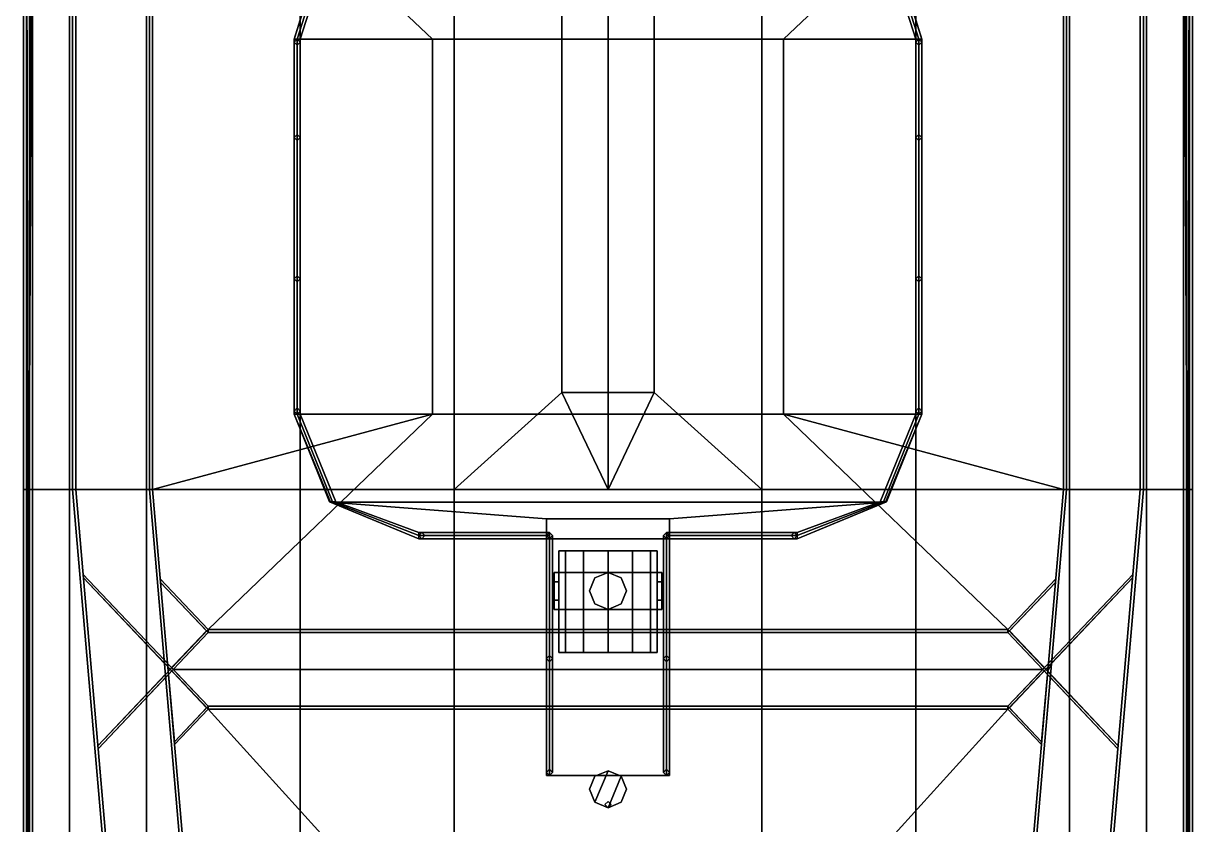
# Model space of a CAD drawing. Header units: millimetres. Extents: x -4 to 4, y -29 to 80.
# Drawn here: x -3.8 to 3.8, y 9.36 to 14.57 of the extents above; entities that cross this region are included whole.
import ezdxf

# ---------------------------------------------------------------- set-up
doc = ezdxf.new("R2010")
doc.units = ezdxf.units.MM
for name, color, linetype in [('deck', 2, 'Continuous'), ('railings', 6, 'Continuous'), ('rails', 5, 'Continuous'), ('superstructure', 3, 'Continuous')]:
    doc.layers.add(name, color=color, linetype=linetype)

msp = doc.modelspace()

# ---------------------------------------------------------------- linework, layer by layer
for points in [[(0, 24.93, -2.36), (0, 11.54, -2.36), (-0.3, 12.17, -2.28), (-0.3, 24.93, -2.28)], [(-0.3, 24.93, -2.28), (-0.3, 12.17, -2.28), (-0.3, 12.17, -2.28), (-0.3, 16.19, -1.42)], [(0.3, 24.93, -2.28), (0.3, 12.17, -2.28), (0, 11.54, -2.36), (0, 24.93, -2.36)], [(0.3, 12.17, -2.28), (0.3, 12.17, -2.28), (0.3, 24.93, -2.28), (0.3, 16.19, -1.42)], [(-3.78, 16.19, 1), (-3.8, 16.19), (-3.8, 11.54), (-3.78, 11.54, 1)], [(-3.8, 16.19), (-3.8, 16.19, -0.41), (-3.8, 11.54, -0.91), (-3.8, 11.54)], [(-3.8, 16.19, -0.41), (-3.5, 16.19, -0.84), (-3.5, 11.54, -1.75), (-3.8, 11.54, -0.91)], [(-3.7715, 11.67, 1.1301), (-3.78, 16.19, 1), (-3.78, 11.54, 1), (-3.7715, 11.54, 1.1301)], [(-3.74, 16.19, 1.61), (-3.78, 16.19, 1), (-3.7715, 11.76, 1.1301), (-3.762, 11.76, 1.2751)], [(-3.78, 16.19, 1), (-3.78, 16.19, 1), (-3.7715, 11.67, 1.1301), (-3.7715, 11.76, 1.1301)], [(-3.74, 16.19, 1.61), (-3.762, 11.67, 1.2751), (-3.762, 11.54, 1.2751), (-3.74, 11.54, 1.61)], [(-3.74, 16.19, 1.61), (-3.74, 16.19, 1.61), (-3.762, 11.76, 1.2751), (-3.762, 11.67, 1.2751)], [(-3.74, 16.19, 1.69), (-3.76, 16.19, 1.67), (-3.76, 11.54, 1.67), (-3.74, 11.54, 1.69)], [(-3.76, 16.19, 1.67), (-3.76, 16.19, 1.63), (-3.76, 11.54, 1.63), (-3.76, 11.54, 1.67)], [(-3.76, 16.19, 1.63), (-3.74, 16.19, 1.61), (-3.74, 11.54, 1.61), (-3.76, 11.54, 1.63)], [(-3.5, 16.19, -0.84), (-3, 16.19, -1.13), (-3, 11.54, -2.15), (-3.5, 11.54, -1.75)], [(-3, 16.19, -1.13), (-2, 16.19, -1.31), (-2, 11.54, -2.33), (-3, 11.54, -2.15)], [(-2, 16.19, -1.31), (-1, 16.19, -1.34), (-1, 11.54, -2.36), (-2, 11.54, -2.33)], [(-1, 16.19, -1.34), (-0.3, 16.19, -1.42), (-0.3, 12.17, -2.28), (-1, 11.54, -2.36)], [(0.3, 16.19, -1.42), (1, 16.19, -1.34), (1, 11.54, -2.36), (0.3, 12.17, -2.28)], [(1, 16.19, -1.34), (2, 16.19, -1.31), (2, 11.54, -2.33), (1, 11.54, -2.36)], [(2, 16.19, -1.31), (3, 16.19, -1.13), (3, 11.54, -2.15), (2, 11.54, -2.33)], [(3, 16.19, -1.13), (3.5, 16.19, -0.84), (3.5, 11.54, -1.75), (3, 11.54, -2.15)], [(3.5, 16.19, -0.84), (3.8, 16.19, -0.41), (3.8, 11.54, -0.91), (3.5, 11.54, -1.75)], [(3.762, 11.67, 1.2751), (3.74, 16.19, 1.61), (3.74, 11.54, 1.61), (3.762, 11.54, 1.2751)], [(3.74, 16.19, 1.61), (3.76, 16.19, 1.63), (3.76, 11.54, 1.63), (3.74, 11.54, 1.61)], [(3.76, 16.19, 1.67), (3.74, 16.19, 1.69), (3.74, 11.54, 1.69), (3.76, 11.54, 1.67)], [(3.74, 16.19, 1.61), (3.74, 16.19, 1.61), (3.762, 11.67, 1.2751), (3.762, 11.76, 1.2751)], [(3.78, 16.19, 1), (3.74, 16.19, 1.61), (3.762, 11.76, 1.2751), (3.7715, 11.76, 1.1301)], [(3.76, 16.19, 1.63), (3.76, 16.19, 1.67), (3.76, 11.54, 1.67), (3.76, 11.54, 1.63)], [(3.78, 16.19, 1), (3.7715, 11.67, 1.1301), (3.7715, 11.54, 1.1301), (3.78, 11.54, 1)], [(3.78, 16.19, 1), (3.78, 16.19, 1), (3.7715, 11.76, 1.1301), (3.7715, 11.67, 1.1301)], [(3.8, 16.19), (3.78, 16.19, 1), (3.78, 11.54, 1), (3.8, 11.54)], [(3.8, 16.19, -0.41), (3.8, 16.19), (3.8, 11.54), (3.8, 11.54, -0.91)], [(-0.3, 12.17, -2.28), (-0.3, 12.17, -2.28), (0, 11.54, -2.36), (-1, 11.54, -2.36)], [(-0.3, 12.17, -2.28), (-0.3, 12.17, -2.28), (0.3, 12.17, -2.28)], [(0.3, 12.17, -2.28), (0.3, 12.17, -2.28), (1, 11.54, -2.36), (0, 11.54, -2.36)], [(-3.762, 11.76, 1.2751), (-3.762, 11.76, 1.2751), (-3.78, 11.67, 1.23), (-3.762, 11.67, 1.2751)], [(-3.762, 11.76, 1.2751), (-3.7715, 11.76, 1.1301), (-3.78, 11.67, 1.16), (-3.78, 11.67, 1.23)], [(-3.7715, 11.76, 1.1301), (-3.7715, 11.76, 1.1301), (-3.7715, 11.67, 1.1301), (-3.78, 11.67, 1.16)], [(3.762, 11.76, 1.2751), (3.762, 11.76, 1.2751), (3.762, 11.67, 1.2751), (3.78, 11.67, 1.23)], [(3.7715, 11.76, 1.1301), (3.762, 11.76, 1.2751), (3.78, 11.67, 1.23), (3.78, 11.67, 1.16)], [(3.7715, 11.76, 1.1301), (3.7715, 11.76, 1.1301), (3.78, 11.67, 1.16), (3.7715, 11.67, 1.1301)], [(-3.762, 11.67, 1.2751), (-3.78, 11.67, 1.23), (-3.78, 11.54, 1.23), (-3.762, 11.54, 1.2751)], [(-3.78, 11.67, 1.23), (-3.78, 11.67, 1.16), (-3.78, 11.54, 1.16), (-3.78, 11.54, 1.23)], [(-3.78, 11.67, 1.16), (-3.7715, 11.67, 1.1301), (-3.7715, 11.54, 1.1301), (-3.78, 11.54, 1.16)], [(3.78, 11.67, 1.23), (3.762, 11.67, 1.2751), (3.762, 11.54, 1.2751), (3.78, 11.54, 1.23)], [(3.7715, 11.67, 1.1301), (3.78, 11.67, 1.16), (3.78, 11.54, 1.16), (3.7715, 11.54, 1.1301)], [(3.78, 11.67, 1.16), (3.78, 11.67, 1.23), (3.78, 11.54, 1.23), (3.78, 11.54, 1.16)], [(-3.8, 11.54, -0.91), (-3.5, 11.54, -1.75), (-3.5, 3.18, -1.75), (-3.8, 3.18, -0.91)], [(-3.8, 11.54), (-3.8, 11.54, -0.91), (-3.8, 3.18, -0.91), (-3.8, 3.18)], [(-3.78, 11.54, 1), (-3.8, 11.54), (-3.8, 3.18), (-3.78, 3.18, 1)], [(-3.762, 11.54, 1.2751), (-3.78, 11.54, 1.23), (-3.78, 3.18, 1.23), (-3.762, 3.18, 1.2751)], [(-3.7715, 11.54, 1.1301), (-3.78, 11.54, 1), (-3.78, 3.18, 1), (-3.7715, 3.18, 1.1301)], [(-3.78, 11.54, 1.16), (-3.7715, 11.54, 1.1301), (-3.7715, 3.18, 1.1301), (-3.78, 3.18, 1.16)], [(-3.78, 11.54, 1.23), (-3.78, 11.54, 1.16), (-3.78, 3.18, 1.16), (-3.78, 3.18, 1.23)], [(-3.74, 11.54, 1.61), (-3.762, 11.54, 1.2751), (-3.762, 3.18, 1.2751), (-3.74, 3.18, 1.61)], [(-3.76, 11.54, 1.63), (-3.74, 11.54, 1.61), (-3.74, 3.18, 1.61), (-3.76, 3.18, 1.63)], [(-3.76, 11.54, 1.67), (-3.76, 11.54, 1.63), (-3.76, 3.18, 1.63), (-3.76, 3.18, 1.67)], [(-3.74, 11.54, 1.69), (-3.76, 11.54, 1.67), (-3.76, 3.18, 1.67), (-3.74, 3.18, 1.69)], [(-3.5, 11.54, -1.75), (-3, 11.54, -2.15), (-3, 3.18, -2.15), (-3.5, 3.18, -1.75)], [(-3, 11.54, -2.15), (-2, 11.54, -2.33), (-2, 3.18, -2.33), (-3, 3.18, -2.15)], [(-2, 11.54, -2.33), (-1, 11.54, -2.36), (-1, 3.18, -2.36), (-2, 3.18, -2.33)], [(-1, 11.54, -2.36), (1, 11.54, -2.36), (1, 3.18, -2.36), (-1, 3.18, -2.36)], [(1, 11.54, -2.36), (2, 11.54, -2.33), (2, 3.18, -2.33), (1, 3.18, -2.36)], [(2, 11.54, -2.33), (3, 11.54, -2.15), (3, 3.18, -2.15), (2, 3.18, -2.33)], [(3, 11.54, -2.15), (3.5, 11.54, -1.75), (3.5, 3.18, -1.75), (3, 3.18, -2.15)], [(3.5, 11.54, -1.75), (3.8, 11.54, -0.91), (3.8, 3.18, -0.91), (3.5, 3.18, -1.75)], [(3.76, 11.54, 1.67), (3.74, 11.54, 1.69), (3.74, 3.18, 1.69), (3.76, 3.18, 1.67)], [(3.74, 11.54, 1.61), (3.76, 11.54, 1.63), (3.76, 3.18, 1.63), (3.74, 3.18, 1.61)], [(3.762, 11.54, 1.2751), (3.74, 11.54, 1.61), (3.74, 3.18, 1.61), (3.762, 3.18, 1.2751)], [(3.76, 11.54, 1.63), (3.76, 11.54, 1.67), (3.76, 3.18, 1.67), (3.76, 3.18, 1.63)], [(3.78, 11.54, 1.23), (3.762, 11.54, 1.2751), (3.762, 3.18, 1.2751), (3.78, 3.18, 1.23)], [(3.7715, 11.54, 1.1301), (3.78, 11.54, 1.16), (3.78, 3.18, 1.16), (3.7715, 3.18, 1.1301)], [(3.78, 11.54, 1), (3.7715, 11.54, 1.1301), (3.7715, 3.18, 1.1301), (3.78, 3.18, 1)], [(3.78, 11.54, 1.16), (3.78, 11.54, 1.23), (3.78, 3.18, 1.23), (3.78, 3.18, 1.16)], [(3.8, 11.54), (3.78, 11.54, 1), (3.78, 3.18, 1), (3.8, 3.18)], [(3.8, 11.54, -0.91), (3.8, 11.54), (3.8, 3.18), (3.8, 3.18, -0.91)]]:
    msp.add_3dface(points)
at = {"layer": 'deck'}
for points in [[(-3.74, 16.19, 1.69), (-3.74, 11.54, 1.69), (-3.48, 11.54, 1.69), (-3.48, 16.19, 1.69)], [(-3.46, 16.19, 1.69), (-3.46, 11.54, 1.69), (-2.98, 11.54, 1.69), (-2.98, 16.19, 1.69)], [(-2.96, 16.19, 1.69), (-2.96, 11.54, 1.69), (-1.14, 12.03, 1.69), (-1.14, 14.47, 1.69)], [(-2.96, 16.19, 1.69), (-1.14, 14.47, 1.69), (1.14, 14.47, 1.69), (2.96, 16.19, 1.69)], [(1.14, 14.47, 1.69), (1.14, 12.03, 1.69), (2.96, 11.54, 1.69), (2.96, 16.19, 1.69)], [(2.98, 16.19, 1.69), (2.98, 11.54, 1.69), (3.46, 11.54, 1.69), (3.46, 16.19, 1.69)], [(3.48, 16.19, 1.69), (3.48, 11.54, 1.69), (3.74, 11.54, 1.69), (3.74, 16.19, 1.69)], [(-2.96, 11.54, 1.69), (-2.9099, 10.9579, 1.69), (-2.6, 10.63, 1.69), (-1.14, 12.03, 1.69)], [(-1.14, 12.03, 1.69), (-2.6, 10.63, 1.69), (2.6, 10.63, 1.69), (1.14, 12.03, 1.69)], [(1.14, 12.03, 1.69), (2.6, 10.63, 1.69), (2.9099, 10.9579, 1.69), (2.96, 11.54, 1.69)], [(-3.74, 11.54, 1.69), (-3.74, 3.18, 1.69), (-2.76, 3.18, 1.69), (-3.48, 11.54, 1.69)], [(-3.46, 11.54, 1.69), (-3.4126, 10.9899, 1.69), (-2.8845, 10.431, 1.69), (-2.98, 11.54, 1.69)], [(3.48, 11.54, 1.69), (2.76, 3.18, 1.69), (3.74, 3.18, 1.69), (3.74, 11.54, 1.69)], [(2.98, 11.54, 1.69), (2.8845, 10.431, 1.69), (3.4126, 10.9899, 1.69), (3.46, 11.54, 1.69)], [(-3.4106, 10.9667, 1.69), (-3.3164, 9.8729, 1.69), (-2.8765, 10.3378, 1.69), (-2.8826, 10.4086, 1.69)], [(2.8826, 10.4086, 1.69), (2.8581, 10.3572, 1.71), (3.3164, 9.8729, 1.69), (3.4106, 10.9667, 1.69)], [(-2.9079, 10.9354, 1.69), (-2.8581, 10.3572, 1.69), (-2.6095, 10.62, 1.69)], [(2.6095, 10.62, 1.69), (2.8581, 10.3572, 1.69), (2.9079, 10.9354, 1.69)], [(-2.6, 10.61, 1.69), (-2.8268, 10.37, 1.69), (2.8268, 10.37, 1.69), (2.6, 10.61, 1.69)], [(-2.8606, 10.3854, 1.69), (-2.8187, 9.8989, 1.69), (-2.6095, 10.12, 1.69)], [(-2.8268, 10.37, 1.69), (-2.6, 10.13, 1.69), (2.6, 10.13, 1.69), (2.8268, 10.37, 1.69)], [(2.6095, 10.12, 1.69), (2.8187, 9.8989, 1.69), (2.8606, 10.3854, 1.69)], [(-3.3148, 9.8537, 1.69), (-2.74, 3.18, 1.69), (-2.26, 3.18, 1.69), (-2.8749, 10.3192, 1.69)], [(2.8749, 10.3192, 1.69), (2.26, 3.18, 1.69), (2.74, 3.18, 1.69), (3.3148, 9.8537, 1.69)], [(-2.6, 10.11, 1.69), (-2.8171, 9.8803, 1.69), (-2.24, 3.18, 1.69), (-1.72, 9.14, 1.69)], [(-2.6, 10.11, 1.69), (-1.72, 9.14, 1.69), (1.72, 9.14, 1.69), (2.6, 10.11, 1.69)], [(2.6, 10.11, 1.69), (1.72, 9.14, 1.69), (2.24, 3.18, 1.69), (2.8171, 9.8803, 1.69)]]:
    msp.add_3dface(points, dxfattribs=at)
at = {"layer": 'railings'}
for points in [[(-3.74, 15.57, 2.74), (-3.74, 13.66, 2.74), (-3.74, 13.66, 2.68), (-3.74, 15.57, 2.68)], [(3.74, 15.57, 2.74), (3.74, 13.66, 2.74), (3.74, 13.66, 2.68), (3.74, 15.57, 2.68)], [(-3.74, 13.6, 2.74), (-3.74, 13.6, 1.69), (-3.74, 13.66, 1.69), (-3.74, 13.66, 2.74)], [(3.74, 13.6, 2.74), (3.74, 13.6, 1.69), (3.74, 13.66, 1.69), (3.74, 13.66, 2.74)], [(-3.74, 13.6, 2.74), (-3.74, 11.69, 2.74), (-3.74, 11.69, 2.68), (-3.74, 13.6, 2.68)], [(3.74, 13.6, 2.74), (3.74, 11.69, 2.74), (3.74, 11.69, 2.68), (3.74, 13.6, 2.68)], [(-3.74, 11.63, 2.74), (-3.74, 11.63, 1.69), (-3.74, 11.69, 1.69), (-3.74, 11.69, 2.74)], [(-3.74, 11.63, 2.74), (-3.74, 9.72, 2.74), (-3.74, 9.72, 2.68), (-3.74, 11.63, 2.68)], [(3.74, 11.63, 2.74), (3.74, 11.63, 1.69), (3.74, 11.69, 1.69), (3.74, 11.69, 2.74)], [(3.74, 11.63, 2.74), (3.74, 9.72, 2.74), (3.74, 9.72, 2.68), (3.74, 11.63, 2.68)], [(-3.74, 9.66, 2.74), (-3.74, 9.66, 1.69), (-3.74, 9.72, 1.69), (-3.74, 9.72, 2.74)], [(-3.74, 9.66, 2.74), (-3.74, 7.75, 2.74), (-3.74, 7.75, 2.68), (-3.74, 9.66, 2.68)], [(3.74, 9.66, 2.74), (3.74, 9.66, 1.69), (3.74, 9.72, 1.69), (3.74, 9.72, 2.74)], [(3.74, 9.66, 2.74), (3.74, 7.75, 2.74), (3.74, 7.75, 2.68), (3.74, 9.66, 2.68)]]:
    msp.add_3dface(points, dxfattribs=at)
at = {"layer": 'rails'}
for points in [[(-3.48, 16.19, 1.71), (-3.48, 11.54, 1.71), (-3.46, 11.54, 1.71), (-3.46, 16.19, 1.71)], [(-3.48, 11.54, 1.69), (-3.48, 11.54, 1.71), (-3.48, 16.19, 1.71), (-3.48, 16.19, 1.69)], [(-3.46, 16.19, 1.71), (-3.46, 11.54, 1.71), (-3.46, 11.54, 1.69), (-3.46, 16.19, 1.69)], [(-2.98, 16.19, 1.71), (-2.98, 11.54, 1.71), (-2.96, 11.54, 1.71), (-2.96, 16.19, 1.71)], [(-2.98, 11.54, 1.69), (-2.98, 11.54, 1.71), (-2.98, 16.19, 1.71), (-2.98, 16.19, 1.69)], [(-2.96, 16.19, 1.71), (-2.96, 11.54, 1.71), (-2.96, 11.54, 1.69), (-2.96, 16.19, 1.69)], [(2.96, 16.19, 1.71), (2.96, 11.54, 1.71), (2.98, 11.54, 1.71), (2.98, 16.19, 1.71)], [(2.96, 16.19, 1.69), (2.96, 11.54, 1.69), (2.96, 11.54, 1.71), (2.96, 16.19, 1.71)], [(2.98, 11.54, 1.71), (2.98, 11.54, 1.69), (2.98, 16.19, 1.69), (2.98, 16.19, 1.71)], [(3.46, 16.19, 1.71), (3.46, 11.54, 1.71), (3.48, 11.54, 1.71), (3.48, 16.19, 1.71)], [(3.46, 16.19, 1.69), (3.46, 11.54, 1.69), (3.46, 11.54, 1.71), (3.46, 16.19, 1.71)], [(3.48, 11.54, 1.71), (3.48, 11.54, 1.69), (3.48, 16.19, 1.69), (3.48, 16.19, 1.71)], [(-3.48, 11.54, 1.71), (-2.76, 3.18, 1.71), (-2.74, 3.18, 1.71), (-3.46, 11.54, 1.71)], [(-2.76, 3.18, 1.69), (-2.76, 3.18, 1.71), (-3.48, 11.54, 1.71), (-3.48, 11.54, 1.69)], [(-3.46, 11.54, 1.71), (-2.74, 3.18, 1.71), (-2.74, 3.18, 1.69), (-3.46, 11.54, 1.69)], [(-2.98, 11.54, 1.71), (-2.26, 3.18, 1.71), (-2.24, 3.18, 1.71), (-2.96, 11.54, 1.71)], [(-2.26, 3.18, 1.69), (-2.26, 3.18, 1.71), (-2.98, 11.54, 1.71), (-2.98, 11.54, 1.69)], [(-2.96, 11.54, 1.71), (-2.24, 3.18, 1.71), (-2.24, 3.18, 1.69), (-2.96, 11.54, 1.69)], [(2.96, 11.54, 1.71), (2.24, 3.18, 1.71), (2.26, 3.18, 1.71), (2.98, 11.54, 1.71)], [(2.96, 11.54, 1.69), (2.24, 3.18, 1.69), (2.24, 3.18, 1.71), (2.96, 11.54, 1.71)], [(2.26, 3.18, 1.71), (2.26, 3.18, 1.69), (2.98, 11.54, 1.69), (2.98, 11.54, 1.71)], [(3.46, 11.54, 1.69), (2.74, 3.18, 1.69), (2.74, 3.18, 1.71), (3.46, 11.54, 1.71)], [(3.46, 11.54, 1.71), (2.74, 3.18, 1.71), (2.76, 3.18, 1.71), (3.48, 11.54, 1.71)], [(2.76, 3.18, 1.71), (2.76, 3.18, 1.69), (3.48, 11.54, 1.69), (3.48, 11.54, 1.71)], [(-3.4126, 10.9899, 1.71), (-2.6, 10.13, 1.71), (-2.6, 10.13, 1.69), (-3.4126, 10.9899, 1.69)], [(-3.4106, 10.9667, 1.71), (-2.6, 10.11, 1.71), (-2.6, 10.13, 1.71), (-3.4126, 10.9899, 1.71)], [(-2.6, 10.11, 1.69), (-2.6, 10.11, 1.71), (-3.4106, 10.9667, 1.71), (-3.4106, 10.9667, 1.69)], [(-2.9079, 10.9354, 1.71), (-2.6, 10.61, 1.71), (-2.6, 10.63, 1.71), (-2.9099, 10.9579, 1.71)], [(-2.9099, 10.9579, 1.71), (-2.6, 10.63, 1.71), (-2.6, 10.63, 1.69), (-2.9099, 10.9579, 1.69)], [(3.4126, 10.9899, 1.69), (2.6, 10.13, 1.69), (2.6, 10.13, 1.71), (3.4126, 10.9899, 1.71)], [(3.4126, 10.9899, 1.71), (2.6, 10.13, 1.71), (2.6, 10.11, 1.71), (3.4106, 10.9667, 1.71)], [(2.6, 10.11, 1.71), (2.6, 10.11, 1.69), (3.4106, 10.9667, 1.69), (3.4106, 10.9667, 1.71)], [(2.9099, 10.9579, 1.69), (2.6, 10.63, 1.69), (2.6, 10.63, 1.71), (2.9099, 10.9579, 1.71)], [(2.9099, 10.9579, 1.71), (2.6, 10.63, 1.71), (2.6, 10.61, 1.71), (2.9079, 10.9354, 1.71)], [(-2.6, 10.61, 1.69), (-2.6, 10.61, 1.71), (-2.9079, 10.9354, 1.71), (-2.9079, 10.9354, 1.69)], [(2.6, 10.61, 1.71), (2.6, 10.61, 1.69), (2.9079, 10.9354, 1.69), (2.9079, 10.9354, 1.71)], [(-2.6, 10.63, 1.71), (-2.6, 10.63, 1.69), (-3.3164, 9.8729, 1.69), (-3.3164, 9.8729, 1.71)], [(-3.3148, 9.8537, 1.71), (-2.6, 10.61, 1.71), (-2.6, 10.63, 1.71), (-3.3164, 9.8729, 1.71)], [(-3.3148, 9.8537, 1.69), (-2.6, 10.61, 1.69), (-2.6, 10.61, 1.71), (-3.3148, 9.8537, 1.71)], [(-2.6, 10.61, 1.71), (2.6, 10.61, 1.71), (2.6, 10.63, 1.71), (-2.6, 10.63, 1.71)], [(-2.6, 10.63, 1.71), (2.6, 10.63, 1.71), (2.6, 10.63, 1.69), (-2.6, 10.63, 1.69)], [(2.6, 10.61, 1.69), (2.6, 10.61, 1.71), (-2.6, 10.61, 1.71), (-2.6, 10.61, 1.69)], [(3.3164, 9.8729, 1.71), (2.6, 10.63, 1.71), (2.6, 10.61, 1.71), (3.3148, 9.8537, 1.71)], [(2.6, 10.63, 1.69), (2.6, 10.63, 1.71), (3.3164, 9.8729, 1.71), (3.3164, 9.8729, 1.69)], [(3.3148, 9.8537, 1.71), (2.6, 10.61, 1.71), (2.6, 10.61, 1.69), (3.3148, 9.8537, 1.69)], [(-2.6, 10.13, 1.71), (-2.6, 10.13, 1.69), (-2.8187, 9.8989, 1.69), (-2.8187, 9.8989, 1.71)], [(-2.8171, 9.8803, 1.71), (-2.6, 10.11, 1.71), (-2.6, 10.13, 1.71), (-2.8187, 9.8989, 1.71)], [(-2.8171, 9.8803, 1.69), (-2.6, 10.11, 1.69), (-2.6, 10.11, 1.71), (-2.8171, 9.8803, 1.71)], [(-2.6, 10.13, 1.71), (2.6, 10.13, 1.71), (2.6, 10.13, 1.69), (-2.6, 10.13, 1.69)], [(-2.6, 10.11, 1.71), (2.6, 10.11, 1.71), (2.6, 10.13, 1.71), (-2.6, 10.13, 1.71)], [(2.6, 10.11, 1.69), (2.6, 10.11, 1.71), (-2.6, 10.11, 1.71), (-2.6, 10.11, 1.69)], [(2.8187, 9.8989, 1.71), (2.6, 10.13, 1.71), (2.6, 10.11, 1.71), (2.8171, 9.8803, 1.71)], [(2.6, 10.13, 1.69), (2.6, 10.13, 1.71), (2.8187, 9.8989, 1.71), (2.8187, 9.8989, 1.69)], [(2.8171, 9.8803, 1.71), (2.6, 10.11, 1.71), (2.6, 10.11, 1.69), (2.8171, 9.8803, 1.69)]]:
    msp.add_3dface(points, dxfattribs=at)
at = {"layer": 'superstructure'}
for points in [[(-1.7667, 15.35, 3.5), (-2.04, 14.47, 3.5), (-2.04, 14.47, 3.67), (-1.7667, 15.35, 3.67)], [(-2.02, 14.47, 4.23), (-2.04, 14.47, 4.25), (-1.76, 15.35, 4.25), (-1.74, 15.35, 4.23)], [(-2.04, 14.47, 4.25), (-2.02, 14.47, 4.27), (-1.74, 15.35, 4.27), (-1.76, 15.35, 4.25)], [(-2.02, 14.47, 4.63), (-2.04, 14.47, 4.65), (-1.76, 15.35, 4.65), (-1.74, 15.35, 4.63)], [(-2.04, 14.47, 4.65), (-2.02, 14.47, 4.67), (-1.74, 15.35, 4.67), (-1.76, 15.35, 4.65)], [(-1.7667, 15.35, 3.67), (-2.04, 14.47, 3.67), (2.04, 14.47, 3.67), (1.7667, 15.35, 3.67)], [(-2, 14.47, 4.25), (-2.02, 14.47, 4.23), (-1.74, 15.35, 4.23), (-1.72, 15.35, 4.25)], [(-2.02, 14.47, 4.27), (-2, 14.47, 4.25), (-1.72, 15.35, 4.25), (-1.74, 15.35, 4.27)], [(-2, 14.47, 4.65), (-2.02, 14.47, 4.63), (-1.74, 15.35, 4.63), (-1.72, 15.35, 4.65)], [(-2.02, 14.47, 4.67), (-2, 14.47, 4.65), (-1.72, 15.35, 4.65), (-1.74, 15.35, 4.67)], [(2, 14.47, 4.25), (2.02, 14.47, 4.27), (1.74, 15.35, 4.27), (1.72, 15.35, 4.25)], [(2.02, 14.47, 4.23), (2, 14.47, 4.25), (1.72, 15.35, 4.25), (1.74, 15.35, 4.23)], [(2, 14.47, 4.65), (2.02, 14.47, 4.67), (1.74, 15.35, 4.67), (1.72, 15.35, 4.65)], [(2.02, 14.47, 4.63), (2, 14.47, 4.65), (1.72, 15.35, 4.65), (1.74, 15.35, 4.63)], [(2.02, 14.47, 4.27), (2.04, 14.47, 4.25), (1.76, 15.35, 4.25), (1.74, 15.35, 4.27)], [(2.04, 14.47, 4.25), (2.02, 14.47, 4.23), (1.74, 15.35, 4.23), (1.76, 15.35, 4.25)], [(2.02, 14.47, 4.67), (2.04, 14.47, 4.65), (1.76, 15.35, 4.65), (1.74, 15.35, 4.67)], [(2.04, 14.47, 4.65), (2.02, 14.47, 4.63), (1.74, 15.35, 4.63), (1.76, 15.35, 4.65)], [(2.04, 14.47, 3.5), (1.7667, 15.35, 3.5), (1.7667, 15.35, 3.67), (2.04, 14.47, 3.67)], [(-2.04, 14.47, 3.5), (-2.04, 12.03, 3.5), (-2.04, 12.03, 3.67), (-2.04, 14.47, 3.67)], [(-2.04, 14.47, 3.67), (-2.04, 12.03, 3.67), (2.04, 12.03, 3.67), (2.04, 14.47, 3.67)], [(-2.02, 12.03, 4.23), (-2.04, 12.03, 4.25), (-2.04, 14.47, 4.25), (-2.02, 14.47, 4.23)], [(-2.04, 12.03, 4.25), (-2.02, 12.03, 4.27), (-2.02, 14.47, 4.27), (-2.04, 14.47, 4.25)], [(-2.02, 12.03, 4.63), (-2.04, 12.03, 4.65), (-2.04, 14.47, 4.65), (-2.02, 14.47, 4.63)], [(-2.04, 12.03, 4.65), (-2.02, 12.03, 4.67), (-2.02, 14.47, 4.67), (-2.04, 14.47, 4.65)], [(-2.02, 14.47, 3.67), (-2.04, 14.45, 3.67), (-2.04, 14.45, 4.65), (-2.02, 14.47, 4.63)], [(-2.04, 14.45, 3.67), (-2.02, 14.43, 3.67), (-2.02, 14.43, 4.63), (-2.04, 14.45, 4.65)], [(-2, 12.03, 4.25), (-2.02, 12.03, 4.23), (-2.02, 14.47, 4.23), (-2, 14.47, 4.25)], [(-2.02, 12.03, 4.27), (-2, 12.03, 4.25), (-2, 14.47, 4.25), (-2.02, 14.47, 4.27)], [(-2, 12.03, 4.65), (-2.02, 12.03, 4.63), (-2.02, 14.47, 4.63), (-2, 14.47, 4.65)], [(-2.02, 12.03, 4.67), (-2, 12.03, 4.65), (-2, 14.47, 4.65), (-2.02, 14.47, 4.67)], [(-2, 14.45, 3.67), (-2.02, 14.47, 3.67), (-2.02, 14.47, 4.63), (-2, 14.45, 4.65)], [(-2.02, 14.43, 3.67), (-2, 14.45, 3.67), (-2, 14.45, 4.65), (-2.02, 14.43, 4.63)], [(-1.14, 14.47, 1.69), (-1.14, 12.03, 1.69), (-1.14, 12.03, 3.5), (-1.14, 14.47, 3.5)], [(1.14, 14.47, 3.5), (1.14, 14.47, 1.69), (-1.14, 14.47, 1.69), (-1.14, 14.47, 3.5)], [(1.14, 12.03, 3.5), (1.14, 12.03, 1.69), (1.14, 14.47, 1.69), (1.14, 14.47, 3.5)], [(2, 12.03, 4.25), (2.02, 12.03, 4.27), (2.02, 14.47, 4.27), (2, 14.47, 4.25)], [(2.02, 12.03, 4.23), (2, 12.03, 4.25), (2, 14.47, 4.25), (2.02, 14.47, 4.23)], [(2, 12.03, 4.65), (2.02, 12.03, 4.67), (2.02, 14.47, 4.67), (2, 14.47, 4.65)], [(2.02, 12.03, 4.63), (2, 12.03, 4.65), (2, 14.47, 4.65), (2.02, 14.47, 4.63)], [(2.02, 14.47, 3.67), (2, 14.45, 3.67), (2, 14.45, 4.65), (2.02, 14.47, 4.63)], [(2, 14.45, 3.67), (2.02, 14.43, 3.67), (2.02, 14.43, 4.63), (2, 14.45, 4.65)], [(2.02, 12.03, 4.27), (2.04, 12.03, 4.25), (2.04, 14.47, 4.25), (2.02, 14.47, 4.27)], [(2.04, 12.03, 4.25), (2.02, 12.03, 4.23), (2.02, 14.47, 4.23), (2.04, 14.47, 4.25)], [(2.02, 12.03, 4.67), (2.04, 12.03, 4.65), (2.04, 14.47, 4.65), (2.02, 14.47, 4.67)], [(2.04, 12.03, 4.65), (2.02, 12.03, 4.63), (2.02, 14.47, 4.63), (2.04, 14.47, 4.65)], [(2.04, 14.45, 3.67), (2.02, 14.47, 3.67), (2.02, 14.47, 4.63), (2.04, 14.45, 4.65)], [(2.02, 14.43, 3.67), (2.04, 14.45, 3.67), (2.04, 14.45, 4.65), (2.02, 14.43, 4.63)], [(2.04, 12.03, 3.67), (2.04, 12.03, 3.5), (2.04, 14.47, 3.5), (2.04, 14.47, 3.67)], [(-2.02, 13.85, 3.67), (-2.04, 13.83, 3.67), (-2.04, 13.83, 4.65), (-2.02, 13.85, 4.63)], [(-2, 13.83, 3.67), (-2.02, 13.85, 3.67), (-2.02, 13.85, 4.63), (-2, 13.83, 4.65)], [(2.02, 13.85, 3.67), (2, 13.83, 3.67), (2, 13.83, 4.65), (2.02, 13.85, 4.63)], [(2.04, 13.83, 3.67), (2.02, 13.85, 3.67), (2.02, 13.85, 4.63), (2.04, 13.83, 4.65)], [(-2.04, 13.83, 3.67), (-2.02, 13.81, 3.67), (-2.02, 13.81, 4.63), (-2.04, 13.83, 4.65)], [(-2.02, 13.81, 3.67), (-2, 13.83, 3.67), (-2, 13.83, 4.65), (-2.02, 13.81, 4.63)], [(2, 13.83, 3.67), (2.02, 13.81, 3.67), (2.02, 13.81, 4.63), (2, 13.83, 4.65)], [(2.02, 13.81, 3.67), (2.04, 13.83, 3.67), (2.04, 13.83, 4.65), (2.02, 13.81, 4.63)], [(-2.02, 12.93, 3.67), (-2.04, 12.91, 3.67), (-2.04, 12.91, 4.65), (-2.02, 12.93, 4.63)], [(-2, 12.91, 3.67), (-2.02, 12.93, 3.67), (-2.02, 12.93, 4.63), (-2, 12.91, 4.65)], [(2.02, 12.93, 3.67), (2, 12.91, 3.67), (2, 12.91, 4.65), (2.02, 12.93, 4.63)], [(2.04, 12.91, 3.67), (2.02, 12.93, 3.67), (2.02, 12.93, 4.63), (2.04, 12.91, 4.65)], [(-2.04, 12.91, 3.67), (-2.02, 12.89, 3.67), (-2.02, 12.89, 4.63), (-2.04, 12.91, 4.65)], [(-2.02, 12.89, 3.67), (-2, 12.91, 3.67), (-2, 12.91, 4.65), (-2.02, 12.89, 4.63)], [(2, 12.91, 3.67), (2.02, 12.89, 3.67), (2.02, 12.89, 4.63), (2, 12.91, 4.65)], [(2.02, 12.89, 3.67), (2.04, 12.91, 3.67), (2.04, 12.91, 4.65), (2.02, 12.89, 4.63)], [(-2.02, 12.07, 3.67), (-2.04, 12.05, 3.67), (-2.04, 12.05, 4.65), (-2.02, 12.07, 4.63)], [(-2.04, 12.05, 3.67), (-2.02, 12.03, 3.67), (-2.02, 12.03, 4.63), (-2.04, 12.05, 4.65)], [(-2.04, 12.03, 3.5), (-1.8028, 11.4572, 3.5), (-1.8028, 11.4572, 3.67), (-2.04, 12.03, 3.67)], [(-2.04, 12.03, 4.25), (-2.02, 12.03, 4.23), (-1.79, 11.46, 4.23), (-1.81, 11.46, 4.25)], [(-2.02, 12.03, 4.27), (-2.04, 12.03, 4.25), (-1.81, 11.46, 4.25), (-1.79, 11.46, 4.27)], [(-2.04, 12.03, 4.65), (-2.02, 12.03, 4.63), (-1.79, 11.46, 4.63), (-1.81, 11.46, 4.65)], [(-2.02, 12.03, 4.67), (-2.04, 12.03, 4.65), (-1.81, 11.46, 4.65), (-1.79, 11.46, 4.67)], [(-2.04, 12.03, 3.67), (-1.8028, 11.4572, 3.67), (1.8028, 11.4572, 3.67), (2.04, 12.03, 3.67)], [(-2, 12.05, 3.67), (-2.02, 12.07, 3.67), (-2.02, 12.07, 4.63), (-2, 12.05, 4.65)], [(-2.02, 12.03, 3.67), (-2, 12.05, 3.67), (-2, 12.05, 4.65), (-2.02, 12.03, 4.63)], [(-2.02, 12.03, 4.23), (-2, 12.03, 4.25), (-1.77, 11.46, 4.25), (-1.79, 11.46, 4.23)], [(-2, 12.03, 4.25), (-2.02, 12.03, 4.27), (-1.79, 11.46, 4.27), (-1.77, 11.46, 4.25)], [(-2.02, 12.03, 4.63), (-2, 12.03, 4.65), (-1.77, 11.46, 4.65), (-1.79, 11.46, 4.63)], [(-2, 12.03, 4.65), (-2.02, 12.03, 4.67), (-1.79, 11.46, 4.67), (-1.77, 11.46, 4.65)], [(-1.14, 12.03, 3.5), (-1.14, 12.03, 1.69), (1.14, 12.03, 1.69), (1.14, 12.03, 3.5)], [(2.02, 12.03, 4.27), (2, 12.03, 4.25), (1.77, 11.46, 4.25), (1.79, 11.46, 4.27)], [(2, 12.03, 4.25), (2.02, 12.03, 4.23), (1.79, 11.46, 4.23), (1.77, 11.46, 4.25)], [(2.02, 12.03, 4.67), (2, 12.03, 4.65), (1.77, 11.46, 4.65), (1.79, 11.46, 4.67)], [(2, 12.03, 4.65), (2.02, 12.03, 4.63), (1.79, 11.46, 4.63), (1.77, 11.46, 4.65)], [(2.04, 12.03, 4.25), (2.02, 12.03, 4.27), (1.79, 11.46, 4.27), (1.81, 11.46, 4.25)], [(2.02, 12.03, 4.23), (2.04, 12.03, 4.25), (1.81, 11.46, 4.25), (1.79, 11.46, 4.23)], [(2.04, 12.03, 4.65), (2.02, 12.03, 4.67), (1.79, 11.46, 4.67), (1.81, 11.46, 4.65)], [(2.02, 12.03, 4.63), (2.04, 12.03, 4.65), (1.81, 11.46, 4.65), (1.79, 11.46, 4.63)], [(1.8028, 11.4572, 3.5), (2.04, 12.03, 3.5), (2.04, 12.03, 3.67), (1.8028, 11.4572, 3.67)], [(2.02, 12.07, 3.67), (2, 12.05, 3.67), (2, 12.05, 4.65), (2.02, 12.07, 4.63)], [(2, 12.05, 3.67), (2.02, 12.03, 3.67), (2.02, 12.03, 4.63), (2, 12.05, 4.65)], [(2.04, 12.05, 3.67), (2.02, 12.07, 3.67), (2.02, 12.07, 4.63), (2.04, 12.05, 4.65)], [(2.02, 12.03, 3.67), (2.04, 12.05, 3.67), (2.04, 12.05, 4.65), (2.02, 12.03, 4.63)], [(-1.23, 11.24, 4.23), (-1.23, 11.22, 4.25), (-1.81, 11.46, 4.25), (-1.79, 11.46, 4.23)], [(-1.23, 11.22, 4.25), (-1.23, 11.24, 4.27), (-1.79, 11.46, 4.27), (-1.81, 11.46, 4.25)], [(-1.23, 11.24, 4.63), (-1.23, 11.22, 4.65), (-1.81, 11.46, 4.65), (-1.79, 11.46, 4.63)], [(-1.23, 11.22, 4.65), (-1.23, 11.24, 4.67), (-1.79, 11.46, 4.67), (-1.81, 11.46, 4.65)], [(-1.8028, 11.4572, 3.5), (-1.23, 11.22, 3.5), (-1.23, 11.22, 3.67), (-1.8028, 11.4572, 3.67)], [(-1.23, 11.22, 3.67), (-0.4, 11.22, 3.67), (-0.4, 11.35, 3.67), (-1.8028, 11.4572, 3.67)], [(-1.8028, 11.4572, 3.67), (-0.4, 11.35, 3.67), (0.4, 11.35, 3.67), (1.8028, 11.4572, 3.67)], [(-1.23, 11.26, 4.25), (-1.23, 11.24, 4.23), (-1.79, 11.46, 4.23), (-1.77, 11.46, 4.25)], [(-1.23, 11.24, 4.27), (-1.23, 11.26, 4.25), (-1.77, 11.46, 4.25), (-1.79, 11.46, 4.27)], [(-1.23, 11.26, 4.65), (-1.23, 11.24, 4.63), (-1.79, 11.46, 4.63), (-1.77, 11.46, 4.65)], [(-1.23, 11.24, 4.67), (-1.23, 11.26, 4.65), (-1.77, 11.46, 4.65), (-1.79, 11.46, 4.67)], [(0.4, 11.35, 3.67), (0.4, 11.22, 3.67), (1.23, 11.22, 3.67), (1.8028, 11.4572, 3.67)], [(1.23, 11.26, 4.25), (1.23, 11.24, 4.27), (1.79, 11.46, 4.27), (1.77, 11.46, 4.25)], [(1.23, 11.24, 4.27), (1.23, 11.22, 4.25), (1.81, 11.46, 4.25), (1.79, 11.46, 4.27)], [(1.23, 11.22, 4.25), (1.23, 11.24, 4.23), (1.79, 11.46, 4.23), (1.81, 11.46, 4.25)], [(1.23, 11.24, 4.23), (1.23, 11.26, 4.25), (1.77, 11.46, 4.25), (1.79, 11.46, 4.23)], [(1.23, 11.26, 4.65), (1.23, 11.24, 4.67), (1.79, 11.46, 4.67), (1.77, 11.46, 4.65)], [(1.23, 11.24, 4.67), (1.23, 11.22, 4.65), (1.81, 11.46, 4.65), (1.79, 11.46, 4.67)], [(1.23, 11.22, 4.65), (1.23, 11.24, 4.63), (1.79, 11.46, 4.63), (1.81, 11.46, 4.65)], [(1.23, 11.24, 4.63), (1.23, 11.26, 4.65), (1.77, 11.46, 4.65), (1.79, 11.46, 4.63)], [(1.23, 11.22, 3.5), (1.8028, 11.4572, 3.5), (1.8028, 11.4572, 3.67), (1.23, 11.22, 3.67)], [(-0.4, 11.22, 3.97), (-0.4, 9.68, 3.97), (-0.4, 9.68, 4.1), (-0.4, 11.35, 4.1)], [(-0.4, 11.35, 4.1), (-0.4, 9.68, 4.1), (0.4, 9.68, 4.1), (0.4, 11.35, 4.1)], [(-0.4, 11.22, 3.67), (-0.4, 11.22, 3.97), (-0.4, 11.35, 4.1), (-0.4, 11.35, 3.67)], [(-0.4, 11.35, 3.67), (-0.4, 11.35, 4.1), (0.4, 11.35, 4.1), (0.4, 11.35, 3.67)], [(0.4, 9.68, 4.1), (0.4, 9.68, 3.97), (0.4, 11.22, 3.97), (0.4, 11.35, 4.1)], [(0.4, 11.35, 4.1), (0.4, 11.22, 3.97), (0.4, 11.22, 3.67), (0.4, 11.35, 3.67)], [(-0.38, 11.26, 4.25), (-0.38, 11.24, 4.23), (-1.23, 11.24, 4.23), (-1.23, 11.26, 4.25)], [(-0.38, 11.24, 4.27), (-0.38, 11.26, 4.25), (-1.23, 11.26, 4.25), (-1.23, 11.24, 4.27)], [(-0.38, 11.26, 4.65), (-0.38, 11.24, 4.63), (-1.23, 11.24, 4.63), (-1.23, 11.26, 4.65)], [(-0.38, 11.24, 4.67), (-0.38, 11.26, 4.65), (-1.23, 11.26, 4.65), (-1.23, 11.24, 4.67)], [(-1.21, 11.26, 3.67), (-1.23, 11.24, 3.67), (-1.23, 11.24, 4.63), (-1.21, 11.26, 4.65)], [(-1.19, 11.24, 3.67), (-1.21, 11.26, 3.67), (-1.21, 11.26, 4.65), (-1.19, 11.24, 4.63)], [(-0.38, 11.26, 4.68), (-0.4, 11.24, 4.66), (-0.4, 9.7, 4.66), (-0.38, 9.68, 4.68)], [(-0.38, 11.26, 5.08), (-0.4, 11.24, 5.06), (-0.4, 9.7, 5.06), (-0.38, 9.68, 5.08)], [(-0.38, 11.26, 4.1), (-0.4, 11.24, 4.1), (-0.4, 11.24, 5.06), (-0.38, 11.26, 5.08)], [(-0.36, 11.24, 4.66), (-0.38, 11.26, 4.68), (-0.38, 9.68, 4.68), (-0.36, 9.7, 4.66)], [(-0.36, 11.24, 5.06), (-0.38, 11.26, 5.08), (-0.38, 9.68, 5.08), (-0.36, 9.7, 5.06)], [(-0.36, 11.24, 4.1), (-0.38, 11.26, 4.1), (-0.38, 11.26, 5.08), (-0.36, 11.24, 5.06)], [(0.38, 11.26, 4.68), (0.36, 11.24, 4.66), (0.36, 9.7, 4.66), (0.38, 9.68, 4.68)], [(0.38, 11.26, 5.08), (0.36, 11.24, 5.06), (0.36, 9.7, 5.06), (0.38, 9.68, 5.08)], [(0.38, 11.26, 4.1), (0.36, 11.24, 4.1), (0.36, 11.24, 5.06), (0.38, 11.26, 5.08)], [(0.38, 11.26, 4.25), (0.38, 11.24, 4.27), (1.23, 11.24, 4.27), (1.23, 11.26, 4.25)], [(0.38, 11.24, 4.23), (0.38, 11.26, 4.25), (1.23, 11.26, 4.25), (1.23, 11.24, 4.23)], [(0.38, 11.26, 4.65), (0.38, 11.24, 4.67), (1.23, 11.24, 4.67), (1.23, 11.26, 4.65)], [(0.38, 11.24, 4.63), (0.38, 11.26, 4.65), (1.23, 11.26, 4.65), (1.23, 11.24, 4.63)], [(0.4, 11.24, 4.66), (0.38, 11.26, 4.68), (0.38, 9.68, 4.68), (0.4, 9.7, 4.66)], [(0.4, 11.24, 5.06), (0.38, 11.26, 5.08), (0.38, 9.68, 5.08), (0.4, 9.7, 5.06)], [(0.4, 11.24, 4.1), (0.38, 11.26, 4.1), (0.38, 11.26, 5.08), (0.4, 11.24, 5.06)], [(1.21, 11.26, 3.67), (1.19, 11.24, 3.67), (1.19, 11.24, 4.63), (1.21, 11.26, 4.65)], [(1.23, 11.24, 3.67), (1.21, 11.26, 3.67), (1.21, 11.26, 4.65), (1.23, 11.24, 4.63)], [(-0.38, 11.24, 4.23), (-0.38, 11.22, 4.25), (-1.23, 11.22, 4.25), (-1.23, 11.24, 4.23)], [(-0.38, 11.22, 4.25), (-0.38, 11.24, 4.27), (-1.23, 11.24, 4.27), (-1.23, 11.22, 4.25)], [(-0.38, 11.24, 4.63), (-0.38, 11.22, 4.65), (-1.23, 11.22, 4.65), (-1.23, 11.24, 4.63)], [(-0.38, 11.22, 4.65), (-0.38, 11.24, 4.67), (-1.23, 11.24, 4.67), (-1.23, 11.22, 4.65)], [(-1.23, 11.24, 3.67), (-1.21, 11.22, 3.67), (-1.21, 11.22, 4.65), (-1.23, 11.24, 4.63)], [(-1.23, 11.22, 3.5), (1.23, 11.22, 3.5), (1.23, 11.22, 3.67), (-1.23, 11.22, 3.67)], [(-1.21, 11.22, 3.67), (-1.19, 11.24, 3.67), (-1.19, 11.24, 4.63), (-1.21, 11.22, 4.65)], [(-0.4, 11.24, 4.66), (-0.38, 11.22, 4.64), (-0.38, 9.72, 4.64), (-0.4, 9.7, 4.66)], [(-0.4, 11.24, 5.06), (-0.38, 11.22, 5.04), (-0.38, 9.72, 5.04), (-0.4, 9.7, 5.06)], [(-0.4, 11.24, 4.1), (-0.38, 11.22, 4.1), (-0.38, 11.22, 5.04), (-0.4, 11.24, 5.06)], [(0.4, 11.22, 3.67), (0.4, 11.22, 3.97), (-0.4, 11.22, 3.97), (-0.4, 11.22, 3.67)], [(-0.38, 11.22, 4.64), (-0.36, 11.24, 4.66), (-0.36, 9.7, 4.66), (-0.38, 9.72, 4.64)], [(-0.38, 11.22, 5.04), (-0.36, 11.24, 5.06), (-0.36, 9.7, 5.06), (-0.38, 9.72, 5.04)], [(-0.38, 11.22, 4.1), (-0.36, 11.24, 4.1), (-0.36, 11.24, 5.06), (-0.38, 11.22, 5.04)], [(0.36, 11.24, 4.66), (0.38, 11.22, 4.64), (0.38, 9.72, 4.64), (0.36, 9.7, 4.66)], [(0.36, 11.24, 5.06), (0.38, 11.22, 5.04), (0.38, 9.72, 5.04), (0.36, 9.7, 5.06)], [(0.36, 11.24, 4.1), (0.38, 11.22, 4.1), (0.38, 11.22, 5.04), (0.36, 11.24, 5.06)], [(0.38, 11.24, 4.27), (0.38, 11.22, 4.25), (1.23, 11.22, 4.25), (1.23, 11.24, 4.27)], [(0.38, 11.22, 4.25), (0.38, 11.24, 4.23), (1.23, 11.24, 4.23), (1.23, 11.22, 4.25)], [(0.38, 11.24, 4.67), (0.38, 11.22, 4.65), (1.23, 11.22, 4.65), (1.23, 11.24, 4.67)], [(0.38, 11.22, 4.65), (0.38, 11.24, 4.63), (1.23, 11.24, 4.63), (1.23, 11.22, 4.65)], [(0.38, 11.22, 4.64), (0.4, 11.24, 4.66), (0.4, 9.7, 4.66), (0.38, 9.72, 4.64)], [(0.38, 11.22, 5.04), (0.4, 11.24, 5.06), (0.4, 9.7, 5.06), (0.38, 9.72, 5.04)], [(0.38, 11.22, 4.1), (0.4, 11.24, 4.1), (0.4, 11.24, 5.06), (0.38, 11.22, 5.04)], [(1.19, 11.24, 3.67), (1.21, 11.22, 3.67), (1.21, 11.22, 4.65), (1.19, 11.24, 4.63)], [(1.21, 11.22, 3.67), (1.23, 11.24, 3.67), (1.23, 11.24, 4.63), (1.21, 11.22, 4.65)], [(-0.2771, 11.14, 5.46), (-0.32, 11.14, 5.3), (-0.32, 10.48, 5.3), (-0.2771, 10.48, 5.46)], [(-0.32, 11.14, 5.3), (-0.2771, 11.14, 5.14), (-0.2771, 10.48, 5.14), (-0.32, 10.48, 5.3)], [(-0.32, 11.14, 5.3), (0.2771, 11.14, 5.14), (0.16, 11.14, 5.0229), (-0.2771, 11.14, 5.14)], [(-0.2771, 11.14, 5.46), (0.32, 11.14, 5.3), (0.2771, 11.14, 5.14), (-0.32, 11.14, 5.3)], [(-0.16, 11.14, 5.5771), (-0.2771, 11.14, 5.46), (-0.2771, 10.48, 5.46), (-0.16, 10.48, 5.5771)], [(-0.2771, 11.14, 5.14), (-0.16, 11.14, 5.0229), (-0.16, 10.48, 5.0229), (-0.2771, 10.48, 5.14)], [(-0.2771, 11.14, 5.14), (0.16, 11.14, 5.0229), (0, 11.14, 4.98), (-0.16, 11.14, 5.0229)], [(-0.16, 11.14, 5.5771), (0.2771, 11.14, 5.46), (0.32, 11.14, 5.3), (-0.2771, 11.14, 5.46)], [(0, 11.14, 5.62), (-0.16, 11.14, 5.5771), (-0.16, 10.48, 5.5771), (0, 10.48, 5.62)], [(-0.16, 11.14, 5.0229), (0, 11.14, 4.98), (0, 10.48, 4.98), (-0.16, 10.48, 5.0229)], [(0, 11.14, 5.62), (0.16, 11.14, 5.5771), (0.2771, 11.14, 5.46), (-0.16, 11.14, 5.5771)], [(0.16, 11.14, 5.5771), (0, 11.14, 5.62), (0, 10.48, 5.62), (0.16, 10.48, 5.5771)], [(0, 11.14, 4.98), (0.16, 11.14, 5.0229), (0.16, 10.48, 5.0229), (0, 10.48, 4.98)], [(0.2771, 11.14, 5.46), (0.16, 11.14, 5.5771), (0.16, 10.48, 5.5771), (0.2771, 10.48, 5.46)], [(0.16, 11.14, 5.0229), (0.2771, 11.14, 5.14), (0.2771, 10.48, 5.14), (0.16, 10.48, 5.0229)], [(0.32, 11.14, 5.3), (0.2771, 11.14, 5.46), (0.2771, 10.48, 5.46), (0.32, 10.48, 5.3)], [(0.2771, 11.14, 5.14), (0.32, 11.14, 5.3), (0.32, 10.48, 5.3), (0.2771, 10.48, 5.14)], [(0.32, 11, 4.83), (0.35, 11, 4.72), (-0.35, 11, 4.72), (-0.32, 11, 4.83)], [(-0.32, 11, 5.3), (-0.35, 11, 5.3), (-0.35, 10.94, 5.38), (-0.32, 10.94, 5.38)], [(-0.35, 10.82, 5.38), (-0.35, 10.94, 5.38), (-0.35, 11, 5.3), (-0.35, 10.76, 5.3)], [(-0.35, 11, 5.3), (-0.32, 11, 5.3), (-0.32, 11, 4.83), (-0.35, 11, 4.72)], [(-0.35, 11, 4.72), (-0.35, 10.76, 4.72), (-0.35, 10.76, 5.3), (-0.35, 11, 5.3)], [(-0.32, 11, 4.83), (-0.32, 10.76, 4.83), (0.32, 10.76, 4.83), (0.32, 11, 4.83)], [(-0.32, 10.76, 5.3), (-0.32, 11, 5.3), (-0.32, 10.94, 5.38), (-0.32, 10.82, 5.38)], [(-0.32, 11, 5.3), (-0.32, 10.76, 5.3), (-0.32, 10.76, 4.83), (-0.32, 11, 4.83)], [(-0.0849, 10.9649, 4.1), (-0.12, 10.88, 4.1), (-0.12, 10.88, 4.72), (-0.0849, 10.9649, 4.72)], [(0, 11, 4.1), (-0.0849, 10.9649, 4.1), (-0.0849, 10.9649, 4.72), (0, 11, 4.72)], [(0.0849, 10.9649, 4.1), (0, 11, 4.1), (0, 11, 4.72), (0.0849, 10.9649, 4.72)], [(0.12, 10.88, 4.1), (0.0849, 10.9649, 4.1), (0.0849, 10.9649, 4.72), (0.12, 10.88, 4.72)], [(0.32, 11, 5.3), (0.35, 11, 5.3), (0.35, 11, 4.72), (0.32, 11, 4.83)], [(0.32, 11, 4.83), (0.32, 10.76, 4.83), (0.32, 10.76, 5.3), (0.32, 11, 5.3)], [(0.32, 10.94, 5.38), (0.35, 10.94, 5.38), (0.35, 11, 5.3), (0.32, 11, 5.3)], [(0.32, 11, 5.3), (0.32, 10.76, 5.3), (0.32, 10.82, 5.38), (0.32, 10.94, 5.38)], [(0.35, 11, 5.3), (0.35, 10.76, 5.3), (0.35, 10.76, 4.72), (0.35, 11, 4.72)], [(0.35, 10.94, 5.38), (0.35, 10.82, 5.38), (0.35, 10.76, 5.3), (0.35, 11, 5.3)], [(-0.32, 10.94, 5.38), (-0.35, 10.94, 5.38), (-0.35, 10.82, 5.38), (-0.32, 10.82, 5.38)], [(-0.12, 10.88, 4.1), (-0.0849, 10.7951, 4.1), (-0.0849, 10.7951, 4.72), (-0.12, 10.88, 4.72)], [(0.0849, 10.7951, 4.1), (0.12, 10.88, 4.1), (0.12, 10.88, 4.72), (0.0849, 10.7951, 4.72)], [(0.32, 10.82, 5.38), (0.35, 10.82, 5.38), (0.35, 10.94, 5.38), (0.32, 10.94, 5.38)], [(-0.32, 10.82, 5.38), (-0.35, 10.82, 5.38), (-0.35, 10.76, 5.3), (-0.32, 10.76, 5.3)], [(-0.0849, 10.7951, 4.1), (0, 10.76, 4.1), (0, 10.76, 4.72), (-0.0849, 10.7951, 4.72)], [(0, 10.76, 4.1), (0.0849, 10.7951, 4.1), (0.0849, 10.7951, 4.72), (0, 10.76, 4.72)], [(0.32, 10.76, 5.3), (0.35, 10.76, 5.3), (0.35, 10.82, 5.38), (0.32, 10.82, 5.38)], [(-0.32, 10.76, 4.83), (-0.35, 10.76, 4.72), (0.35, 10.76, 4.72), (0.32, 10.76, 4.83)], [(-0.35, 10.76, 4.72), (-0.32, 10.76, 4.83), (-0.32, 10.76, 5.3), (-0.35, 10.76, 5.3)], [(0.32, 10.76, 4.83), (0.35, 10.76, 4.72), (0.35, 10.76, 5.3), (0.32, 10.76, 5.3)], [(-0.38, 10.46, 4.1), (-0.4, 10.44, 4.1), (-0.4, 10.44, 5.06), (-0.38, 10.46, 5.04)], [(-0.4, 10.44, 4.1), (-0.38, 10.42, 4.1), (-0.38, 10.42, 5.04), (-0.4, 10.44, 5.06)], [(-0.36, 10.44, 4.1), (-0.38, 10.46, 4.1), (-0.38, 10.46, 5.04), (-0.36, 10.44, 5.06)], [(-0.38, 10.42, 4.1), (-0.36, 10.44, 4.1), (-0.36, 10.44, 5.06), (-0.38, 10.42, 5.04)], [(0.16, 10.48, 5.5771), (-0.2771, 10.48, 5.46), (-0.32, 10.48, 5.3), (0.2771, 10.48, 5.46)], [(0.2771, 10.48, 5.46), (-0.32, 10.48, 5.3), (-0.2771, 10.48, 5.14), (0.32, 10.48, 5.3)], [(0, 10.48, 5.62), (-0.16, 10.48, 5.5771), (-0.2771, 10.48, 5.46), (0.16, 10.48, 5.5771)], [(0.32, 10.48, 5.3), (-0.2771, 10.48, 5.14), (-0.16, 10.48, 5.0229), (0.2771, 10.48, 5.14)], [(0.2771, 10.48, 5.14), (-0.16, 10.48, 5.0229), (0, 10.48, 4.98), (0.16, 10.48, 5.0229)], [(0.38, 10.46, 4.1), (0.36, 10.44, 4.1), (0.36, 10.44, 5.06), (0.38, 10.46, 5.04)], [(0.36, 10.44, 4.1), (0.38, 10.42, 4.1), (0.38, 10.42, 5.04), (0.36, 10.44, 5.06)], [(0.4, 10.44, 4.1), (0.38, 10.46, 4.1), (0.38, 10.46, 5.04), (0.4, 10.44, 5.06)], [(0.38, 10.42, 4.1), (0.4, 10.44, 4.1), (0.4, 10.44, 5.06), (0.38, 10.42, 5.04)], [(-0.38, 9.72, 4.1), (-0.4, 9.7, 4.1), (-0.4, 9.7, 5.06), (-0.38, 9.72, 5.04)], [(-0.4, 9.7, 4.1), (-0.38, 9.68, 4.1), (-0.38, 9.68, 5.08), (-0.4, 9.7, 5.06)], [(-0.4, 9.68, 4.1), (-0.4, 9.68, 3.97), (0.4, 9.68, 3.97), (0.4, 9.68, 4.1)], [(-0.36, 9.7, 4.1), (-0.38, 9.72, 4.1), (-0.38, 9.72, 5.04), (-0.36, 9.7, 5.06)], [(-0.38, 9.68, 4.1), (-0.36, 9.7, 4.1), (-0.36, 9.7, 5.06), (-0.38, 9.68, 5.08)], [(-0.0849, 9.5051, 6.31), (0, 9.71, 6.31), (-0.0849, 9.6749, 6.31), (-0.12, 9.59, 6.31)], [(-0.0849, 9.6749, 1.69), (-0.12, 9.59, 1.69), (-0.12, 9.59, 6.31), (-0.0849, 9.6749, 6.31)], [(0, 9.71, 1.69), (-0.0849, 9.6749, 1.69), (-0.0849, 9.6749, 6.31), (0, 9.71, 6.31)], [(0, 9.47, 6.31), (0.0849, 9.6749, 6.31), (0, 9.71, 6.31), (-0.0849, 9.5051, 6.31)], [(0.0849, 9.6749, 1.69), (0, 9.71, 1.69), (0, 9.71, 6.31), (0.0849, 9.6749, 6.31)], [(0.0849, 9.5051, 6.31), (0.12, 9.59, 6.31), (0.0849, 9.6749, 6.31), (0, 9.47, 6.31)], [(0.12, 9.59, 1.69), (0.0849, 9.6749, 1.69), (0.0849, 9.6749, 6.31), (0.12, 9.59, 6.31)], [(0.38, 9.72, 4.1), (0.36, 9.7, 4.1), (0.36, 9.7, 5.06), (0.38, 9.72, 5.04)], [(0.36, 9.7, 4.1), (0.38, 9.68, 4.1), (0.38, 9.68, 5.08), (0.36, 9.7, 5.06)], [(0.4, 9.7, 4.1), (0.38, 9.72, 4.1), (0.38, 9.72, 5.04), (0.4, 9.7, 5.06)], [(0.38, 9.68, 4.1), (0.4, 9.7, 4.1), (0.4, 9.7, 5.06), (0.38, 9.68, 5.08)], [(-0.12, 9.59, 1.69), (-0.0849, 9.5051, 1.69), (-0.0849, 9.5051, 6.31), (-0.12, 9.59, 6.31)], [(0.0849, 9.5051, 1.69), (0.12, 9.59, 1.69), (0.12, 9.59, 6.31), (0.0849, 9.5051, 6.31)], [(-0.0849, 9.5051, 1.69), (0, 9.47, 1.69), (0, 9.47, 6.31), (-0.0849, 9.5051, 6.31)], [(0, 9.51, 6.31), (-0.02, 9.49, 6.31), (-0.02, 9.49, 7.99), (0, 9.51, 7.99)], [(0, 9.47, 7.99), (0.02, 9.49, 7.99), (0, 9.51, 7.99), (-0.02, 9.49, 7.99)], [(0.02, 9.49, 6.31), (0, 9.51, 6.31), (0, 9.51, 7.99), (0.02, 9.49, 7.99)], [(0, 9.47, 1.69), (0.0849, 9.5051, 1.69), (0.0849, 9.5051, 6.31), (0, 9.47, 6.31)], [(-0.02, 9.49, 6.31), (0, 9.47, 6.31), (0, 9.47, 7.99), (-0.02, 9.49, 7.99)], [(0, 9.47, 6.31), (0.02, 9.49, 6.31), (0.02, 9.49, 7.99), (0, 9.47, 7.99)]]:
    msp.add_3dface(points, dxfattribs=at)

doc.saveas('drawing.dxf')
